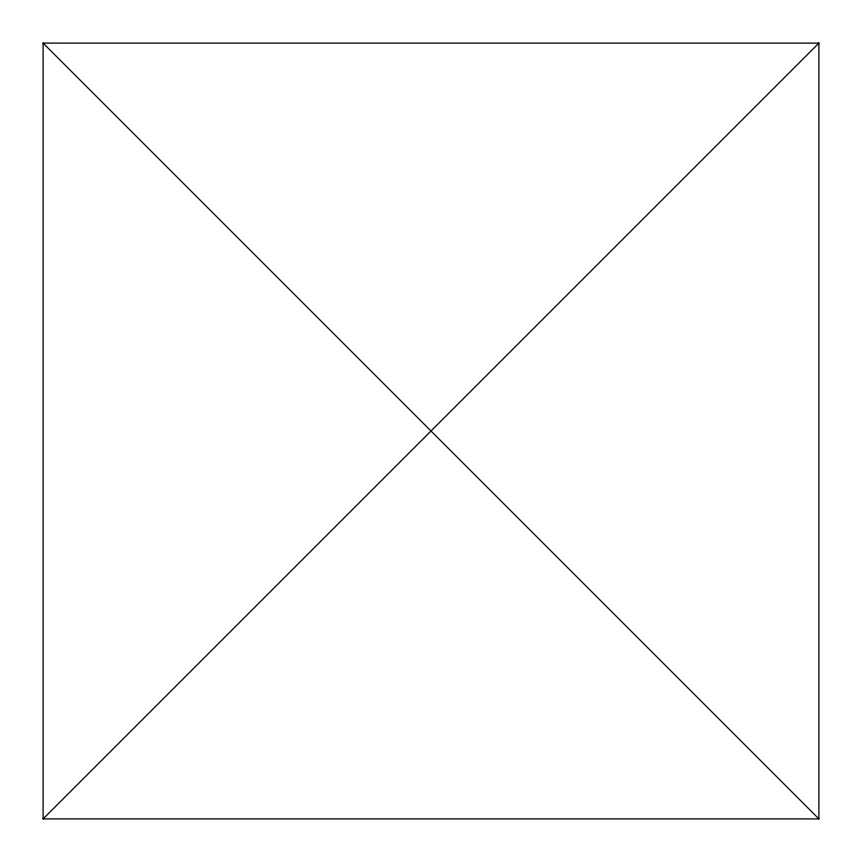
<?xml version="1.0" encoding="UTF-8"?>
<svg xmlns="http://www.w3.org/2000/svg" width="862" height="862" viewBox="0 0 862 862"><rect width="100%" height="100%" fill="white"/><g stroke="black" fill="none" stroke-linecap="round" stroke-linejoin="round"><path stroke-width="1.29" d="M43.1 818.9L818.9 43.1L818.9 818.9L43.1 818.9L43.1 43.1L818.9 43.1M43.1 43.1L818.9 818.9"/></g></svg>
